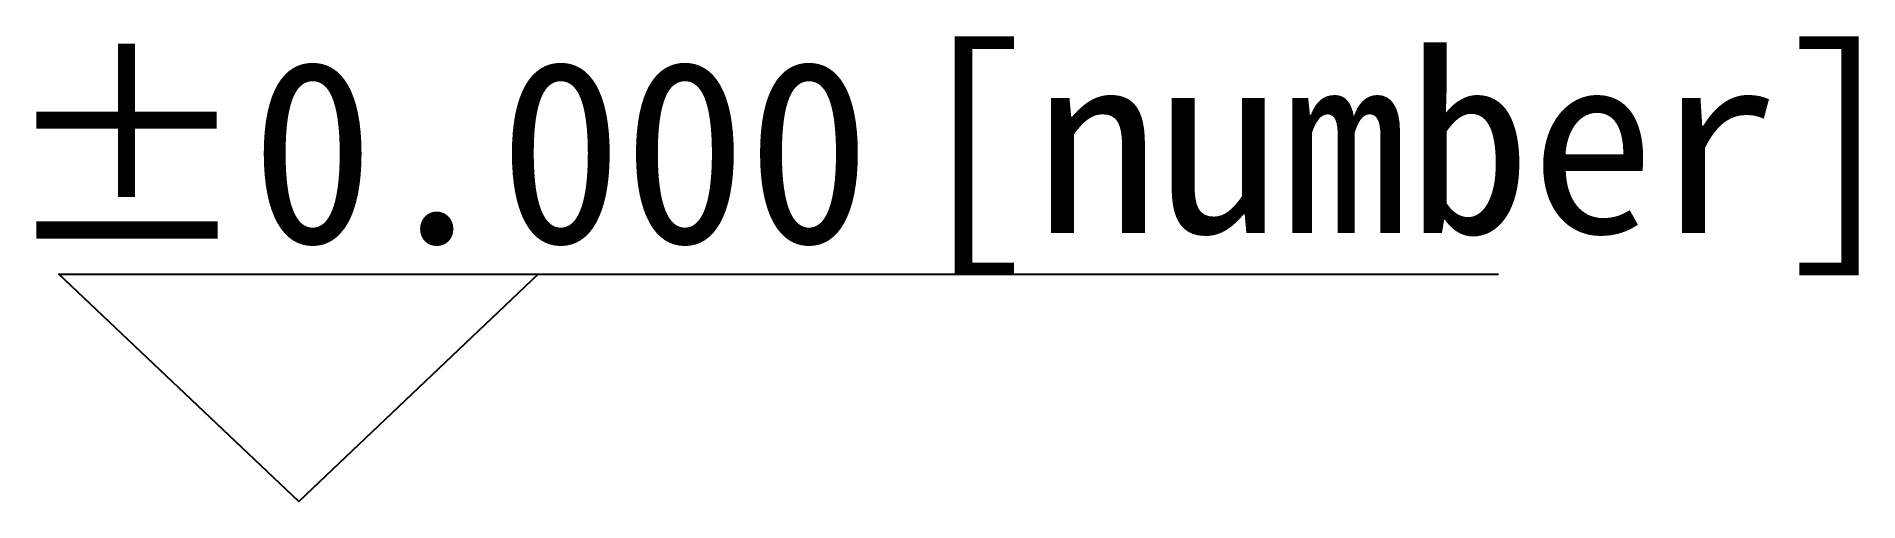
# Model space of a CAD drawing. Header units: millimetres. Extents: x -3.5 to 20.6, y 0 to 6.1.
import ezdxf

# ---------------------------------------------------------------- set-up
doc = ezdxf.new("R2010")
doc.units = ezdxf.units.MM
doc.styles.add('SLNormal', font='')
doc.styles.get('SLNormal').set_extended_font_data('SimSun')

msp = doc.modelspace()

# ---------------------------------------------------------------- linework, layer by layer
at = {"color": 3}
msp.add_lwpolyline([(3.161, 3), (0, 0), (-3.168, 3), (15.839, 3)], dxfattribs=at)

# ---------------------------------------------------------------- texts
at = {"style": 'SLNormal'}
for s, p in [('±0.000', (-3.914, 3.413)), ('[number]', (8.074, 3.546))]:
    msp.add_text(s, height=2.4082, dxfattribs=at).set_placement(p)

doc.saveas('drawing.dxf')
